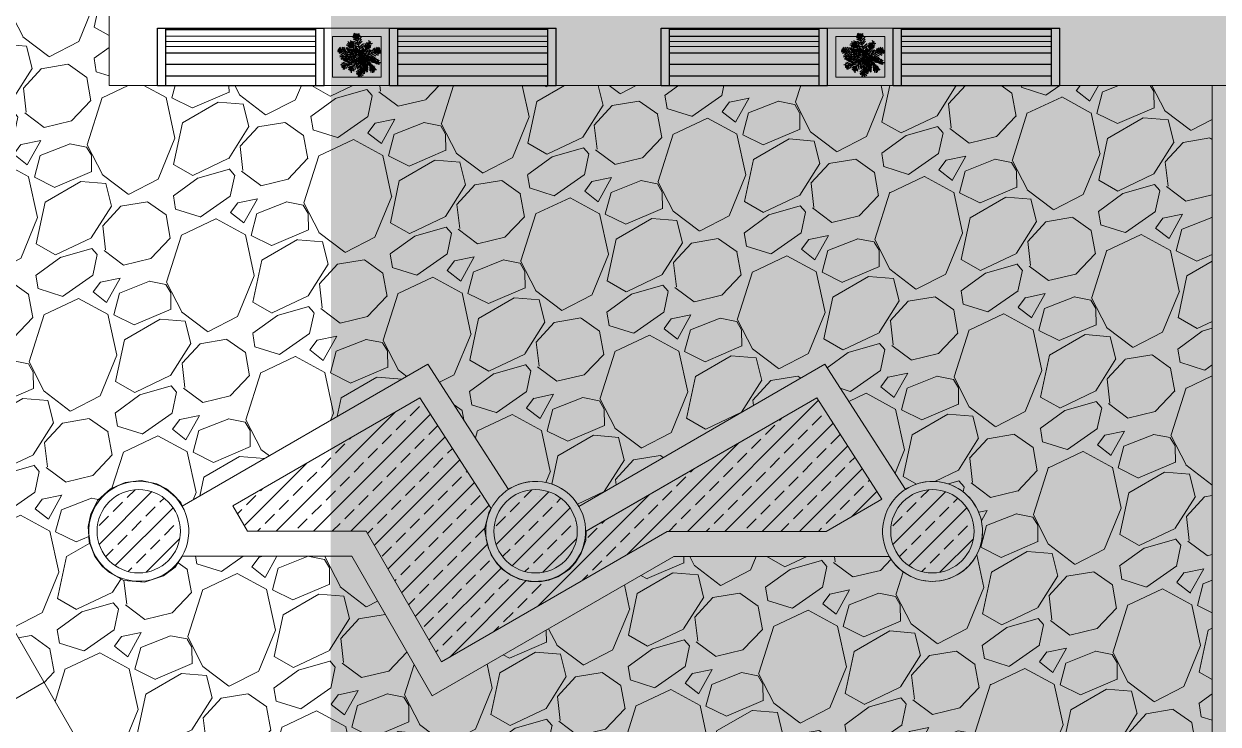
# Model space of a CAD drawing. Header units: millimetres. Extents: x 216896 to 446004, y 63591 to 243769.
# Drawn here: x 297717 to 312055, y 208412 to 216812 of the extents above; entities that cross this region are included whole.
import ezdxf

# ---------------------------------------------------------------- set-up
doc = ezdxf.new("R2010")
doc.units = ezdxf.units.MM
doc.layers.add('1_furn', color=26, linetype='Continuous')
doc.layers.add('concr. box', color=250, linetype='Continuous', lineweight=20)
doc.layers.add('Stone', color=167, linetype='Continuous', lineweight=0)
doc.layers.add('line pedestr', color=7, linetype='Continuous', lineweight=5, true_color=0x1c1c1c)
doc.layers.add('shadov', color=7, linetype='Continuous', true_color=0x2a3c34)
doc.layers.add('trees', color=7, linetype='Continuous', true_color=0x547000)

# ---------------------------------------------------------------- blocks, each defined once
blk = doc.blocks.new('A$C47DD4A19')
at = {"color": 0}
for p, q in [((-4.04, 3.25), (-3.23, 2.97)), ((-3.43, 2.96), (-3.74, 3.56)), ((-3.38, 2.86), (-3.34, 3.87)), ((-3.23, 2.97), (-2.58, 3.18)), ((-3.02, 2.67), (-3.04, 3.83)), ((-2.71, 2.37), (-2.68, 3.58)), ((-2.35, 2.08), (-2.33, 3.59)), ((-1.85, 1.78), (-1.92, 3.09)), ((-0.55, 2.51), (-1.52, 3.15)), ((-0.66, 2.86), (-1.47, 3.6)), ((-1.38, 4.11), (-0.66, 3.21)), ((-0.73, 4.32), (-1.34, 4.51)), ((-0.62, 3.87), (-1.29, 4.41)), ((-0.63, 4.47), (-1.23, 3.86)), ((-0.58, 4.22), (-0.95, 5.02)), ((-0.62, 3.77), (-0.94, 4.57)), ((-0.67, 3.77), (-0.81, 3.26)), ((-0.73, 4.12), (-0.08, 4.33)), ((-0.68, 4.12), (-0.24, 4.78)), ((-0.67, 3.72), (-0.64, 4.73)), ((-0.67, 3.67), (-0.23, 4.23)), ((-0.05, -0.05), (-0.67, 3.77)), ((-0.63, 4.37), (-0.22, 3.73)), ((-0.6, 2.81), (-0.17, 4.08)), ((-0.11, 3.43), (-0.55, 2.41)), ((-0.53, 4.38), (-0.49, 4.98)), ((-0.45, 2.41), (-0.01, 3.23)), ((-0.22, 4.08), (-0.11, 3.43)), ((-0.17, 4.08), (-0.22, 4.08)), ((-0.05, 0.2), (1.39, 4.11)), ((0.67, 2.13), (0.59, 3.49)), ((0.68, 4.09), (0.96, 2.84)), ((1.44, 4.06), (0.79, 3.79)), ((1.01, 2.74), (0.83, 4.3)), ((1.34, 4.06), (0.83, 4.25)), ((1.44, 4.01), (0.94, 3.9)), ((1.44, 3.96), (0.99, 3.65)), ((1.27, 4.91), (1.01, 2.74)), ((1.06, 2.94), (2.2, 3.57)), ((1.08, 4.66), (1.49, 3.96)), ((2.4, 4.12), (1.25, 3.5)), ((1.34, 3.8), (1.27, 4.91)), ((1.29, 4.21), (1.8, 3.46)), ((1.39, 4.06), (1.65, 3.46)), ((1.49, 4.06), (1.43, 4.66)), ((1.44, 4.16), (1.94, 4.57)), ((1.44, 3.96), (2.34, 4.43)), ((1.44, 3.96), (1.95, 3.97)), ((1.44, 3.91), (1.5, 3.35)), ((1.49, 4.11), (2.04, 4.62)), ((2.18, 2.1), (2.41, 3.12)), ((2.43, 2.31), (2.82, 3.17)), ((2.68, 2.32), (2.67, 3.17)), ((-4.04, 0.28), (-4.58, -0.28)), ((-4.54, 0.22), (-3.38, 0.14)), ((-3.93, 0.13), (-4.35, 0.83)), ((-3.38, 2.86), (-4.33, 2.9)), ((-2.76, 2.42), (-4.17, 2.4)), ((-3.18, 0.2), (-4.04, 0.28)), ((-3.33, 0.14), (-4.03, -0.12)), ((-3.28, 0.29), (-4, 0.79)), ((-3.43, 2.91), (-3.93, 2.65)), ((-2.98, 0.15), (-3.87, -0.57)), ((-3.77, -0.47), (-3.13, 0.15)), ((-2.46, 2.22), (-3.76, 2)), ((-3.23, 0.19), (-3.69, 0.59)), ((-3.48, 2.96), (-3.62, 2.36)), ((-2.72, 0.15), (-3.59, 0.79)), ((-3.23, 0.09), (-3.59, 0.79)), ((-2.47, 0.16), (-3.46, -0.77)), ((-3.08, 0.3), (-3.44, 0.85)), ((-3.43, 2.96), (-3.07, 2.42)), ((-3.38, 2.96), (-2.88, 3.07)), ((-3.38, 2.91), (-2.92, 2.72)), ((-1.44, 1.44), (-3.38, 2.81)), ((-3.31, 1.76), (-1.95, 1.78)), ((-3.23, 2.97), (-3.27, 2.36)), ((-3.23, 0.19), (-2.94, 0.96)), ((-0.1, -0.1), (-3.23, 0.19)), ((-3.18, 0.25), (-2.63, 0.31)), ((-3.18, 0.2), (-3.16, -0.61)), ((-3.14, 0.85), (-2.22, 0.16)), ((-3.13, 2.97), (-2.62, 2.68)), ((-3.13, 0.15), (-2.78, 0.71)), ((-3.13, 0.25), (-2.72, -0.25)), ((-2.27, 0.11), (-2.86, -0.76)), ((-1.49, 1.33), (-2.75, 1.46)), ((-1.71, -0.08), (-2.64, 0.96)), ((-2.49, 1.12), (-1.13, 1.09)), ((-1.71, 0.07), (-2.25, -0.8)), ((-2.19, 1.02), (-1.31, 0.03)), ((-1.93, 0.67), (-0.51, 0.55)), ((-0.86, -0.07), (-1.53, 0.78)), ((-1.49, 1.44), (-1.46, 2.8)), ((0, 0), (-1.44, 1.44)), ((-0.39, 2.06), (-1.31, 2.6)), ((-0.43, 1.71), (-1.3, 2.24)), ((-0.33, 1.3), (-1.14, 1.79)), ((-1.07, 0.64), (-0.35, -0.06)), ((-1.03, 1.09), (-0.95, 2.45)), ((-0.32, 0.85), (-0.98, 1.29)), ((-0.67, 0.69), (-0.59, 1.85)), ((0.05, 3.02), (-0.44, 1.81)), ((-0.32, 1.15), (0.11, 2.22)), ((-0.31, 0.4), (-0.28, 1.46)), ((-0.28, 1.71), (0.11, 2.47)), ((-0.21, 0.5), (0.22, 1.57)), ((-0.15, -0.3), (4.3, 1.74)), ((-0.13, 1.71), (-0.01, 0.35)), ((-0.1, -0.05), (2.63, 2.47)), ((0.19, 0.86), (0.01, 2.27)), ((0.05, 0.3), (0.74, 0.82)), ((0.33, 1.42), (0.07, 2.02)), ((0.18, 1.01), (1.28, 1.58)), ((0.77, 2.18), (0.3, 2.98)), ((0.3, 2.78), (0.58, 1.57)), ((0.35, 0.06), (1.47, -0.28)), ((0.36, -0.35), (1.05, 0.22)), ((0.39, 0.56), (1.6, 0.58)), ((0.4, 0.46), (0.63, 1.42)), ((0.51, -0.44), (1.61, 0.28)), ((0.53, 1.52), (1.48, 2.04)), ((0.65, 0.11), (1.19, 1.08)), ((0.67, 2.18), (1.52, 2.19)), ((1.03, 1.83), (0.74, 0.92)), ((0.8, 0.17), (2.07, -0.11)), ((1.77, 2.6), (0.81, 2.48)), ((0.89, 0.87), (1.95, 1.14)), ((0.9, 0.27), (1.44, 1.08)), ((1.07, -0.43), (2.16, 0.29)), ((1.19, 1.18), (1.32, 2.19)), ((1.39, 1.33), (2.59, 1.71)), ((1.4, 0.58), (1.69, 1.44)), ((1.4, 0.48), (2.72, 0.1)), ((1.81, 2.9), (1.53, 1.59)), ((2.67, 0.2), (1.62, -0.63)), ((1.7, 0.63), (2.24, 1.75)), ((1.77, 2.6), (1.77, 2.6)), ((1.83, 1.8), (3.34, 2.23)), ((1.88, 1.9), (2.11, 3.01)), ((2, 0.69), (3.07, 0.31)), ((2.63, 2.52), (2.02, 2.56)), ((2.58, 2.51), (2.03, 2.1)), ((2.08, -0.57), (3.22, 0.31)), ((2.68, 2.52), (2.21, 3.01)), ((2.25, 0.85), (3.42, 0.51)), ((2.58, 2.57), (2.28, 1.96)), ((2.3, 0.9), (2.84, 1.97)), ((2.53, 2.31), (3.58, 2.63)), ((2.53, 2.51), (2.54, 1.86)), ((2.65, 1.11), (3.29, 2.23)), ((2.68, -0.61), (3.73, 0.12)), ((3.29, 2.17), (2.9, 1.11)), ((2.95, 1.06), (4.17, 0.63)), ((3.2, 1.37), (3.73, 2.59)), ((3.95, 1.63), (3.3, 1.72)), ((3.34, -0.85), (4.23, 0.02)), ((3.5, 1.42), (4.37, 1.03)), ((3.59, 2.23), (4.1, 1.69)), ((4.25, 1.74), (3.6, 1.78)), ((3.61, 0.87), (3.95, 1.63)), ((3.9, 1.63), (4.19, 2.69)), ((3.9, 1.63), (4.67, 1.24)), ((3.9, 1.63), (4.11, 1.03)), ((4, 1.63), (4.37, 1.03)), ((4.15, 1.59), (4.86, 1.85)), ((4.15, 1.69), (4.96, 1.55)), ((4.2, 1.74), (4.6, 2.3)), ((4.25, 1.74), (4.44, 2.3)), ((4.67, 1.24), (4.32, 0.93)), ((-3.67, -3.09), (-4.69, -2.96)), ((-3.23, -2.78), (-4.59, -2.4)), ((-0.2, -0.21), (-4.56, -4.16)), ((-4.02, -3.75), (-3.63, -2.89)), ((-3.99, -2.24), (-2.78, -2.32)), ((-2.53, -2.06), (-3.6, -1.78)), ((-3.37, -3.03), (-3.35, -4.34)), ((-3.22, -0.11), (-3.12, -0.41)), ((-1.99, -1.7), (-3.2, -1.17)), ((-3.03, -2.62), (-2.95, -3.98)), ((-1.64, -1.39), (-2.81, -0.86)), ((-2.55, -3.77), (-2.73, -2.32)), ((-0.96, -2.74), (-2.45, -3.67)), ((-2.33, -1.96), (-2.21, -3.26)), ((-1.14, -0.93), (-2.16, -0.64)), ((-2.06, -3.06), (-0.77, -2.23)), ((-1.36, -0.07), (-1.95, -0.89)), ((-1.71, -2.9), (-1.89, -1.65)), ((-0.57, -1.72), (-1.72, -2.4)), ((-0.96, -0.07), (-1.5, -0.93)), ((-0.79, -0.67), (-1.5, -0.43)), ((-1.44, -4.26), (0, 0)), ((-0.43, -1.22), (-1.43, -1.94)), ((-0.25, -0.16), (-1.26, -0.17)), ((-1.19, -0.98), (-1.12, -2.24)), ((-0.6, -0.01), (-1.14, -1.08)), ((-0.39, -0.81), (-1.13, -1.43)), ((-1, -3.04), (-0.53, -4.04)), ((-0.87, -2.03), (-0.79, -0.67)), ((-0.44, -3.69), (-0.81, -2.38)), ((-0.67, -2.18), (-0.19, -3.33)), ((-0.55, -0.41), (-0.53, -1.47)), ((0.13, -1.66), (-0.51, -2.63)), ((-0.47, -1.72), (-0.2, -2.78)), ((0.14, -2.27), (-0.4, -3.23)), ((0.35, -2.61), (-0.39, -3.79)), ((-0.38, -1.32), (-0.06, -2.37)), ((-0.35, -0.16), (-0.23, -1.01)), ((0.07, -1.01), (-0.32, -1.92)), ((-0.1, -0.25), (0.02, -0.86)), ((-0.05, -0.15), (4, -0.94)), ((-0.05, -0.2), (2.24, -4.09)), ((4.64, -2.99), (0, -0.2)), ((0.01, -0.81), (1.1, -5.47)), ((0.02, -0.86), (0.01, -0.81)), ((0.17, -1.31), (1.05, -2.15)), ((0.24, -1.91), (1.06, -2.8)), ((1.32, -3.45), (0.4, -2.61)), ((0.42, -0.85), (0.49, -1.81)), ((0.6, -2.31), (0.68, -1.55)), ((0.68, -1.45), (1.49, -1.49)), ((0.84, -1.85), (0.75, -2.71)), ((0.82, -0.64), (1.19, -1.94)), ((0.89, -1.7), (2.05, -1.78)), ((0.97, -0.49), (1.69, -1.28)), ((1.02, -3.56), (1.15, -2.35)), ((1.1, -2.15), (2.25, -2.08)), ((1.56, -3), (1.18, -4.16)), ((1.23, -0.94), (2.23, -0.92)), ((1.25, -2.45), (2.41, -2.53)), ((1.6, -1.99), (1.33, -1.09)), ((1.56, -2.85), (2.77, -2.82)), ((1.57, -0.58), (2.04, -1.53)), ((1.63, -1.18), (2.64, -1.16)), ((1.67, -2.99), (2.88, -3.17)), ((1.85, -2.08), (1.84, -1.43)), ((1.94, -1.53), (3, -1.46)), ((2.03, -0.52), (2.4, -1.77)), ((2.26, -2.68), (2.2, -1.67)), ((2.28, -0.61), (2.8, -1.71)), ((2.55, -1.87), (3.76, -1.8)), ((2.66, -1.97), (2.67, -2.78)), ((2.83, -0.71), (3.26, -1.81)), ((3.03, -3.32), (2.91, -2.07)), ((3.21, -2.16), (4.57, -2.04)), ((3.24, -0.7), (3.61, -1.6)), ((3.42, -2.26), (3.54, -3.52)), ((3.44, -0.9), (4, -0.99)), ((4.15, -0.88), (3.5, -1.3)), ((4.25, -0.78), (3.59, -0.44)), ((3.95, -0.99), (3.59, -0.64)), ((3.64, -0.89), (4.06, -1.79)), ((3.82, -2.5), (3.9, -3.71)), ((3.95, -0.94), (3.83, -0.18)), ((3.9, -0.94), (3.86, -1.49)), ((3.9, -0.99), (4.8, -0.82)), ((3.9, -0.84), (4.06, -1.59)), ((4.55, -1.03), (3.9, -0.84)), ((3.95, -0.89), (4.95, -0.42)), ((3.98, -2.55), (5.18, -2.43)), ((4, -1.09), (4.29, -0.33)), ((4, -0.89), (4.21, -1.69)), ((4.84, -2.94), (4.04, -3.1)), ((4.05, -0.94), (4.61, -1.43)), ((4.08, -2.7), (4.84, -3.09)), ((4.08, -2.7), (4.45, -3.85)), ((4.79, -2.99), (4.09, -3.56)), ((4.69, -2.94), (4.28, -2.55)), ((4.44, -2.95), (4.73, -2.34)), ((4.64, -2.99), (4.47, -2.14)), ((4.54, -2.84), (5.14, -2.68)), ((4.54, -2.89), (4.85, -3.29)), ((4.54, -2.94), (4.7, -3.39)), ((-3.92, -3.4), (-5.03, -3.26)), ((-4.22, -3.8), (-4.78, -3.56)), ((-4.27, -3.8), (-4.77, -3.81)), ((-3.97, -3.7), (-4.68, -3.26)), ((-3.92, -3.75), (-4.48, -3.1)), ((-4.22, -3.75), (-4.46, -4.51)), ((-4.32, -3.86), (-4.25, -4.56)), ((-4.27, -3.8), (-4.08, -3.25)), ((-3.71, -3.74), (-4.22, -3.8)), ((-4.22, -3.75), (-4, -4.46)), ((-4.22, -3.85), (-3.45, -4.29)), ((-4.11, -3.85), (-3.21, -3.94)), ((-4.02, -3.75), (-3.11, -3.48)), ((-3.67, -3.34), (-3.85, -4.5)), ((-1.15, -3.25), (-2.4, -4.02)), ((-1.3, -3.6), (-2.34, -4.43)), ((-1.28, -4.31), (-2.05, -3.87)), ((-1.39, -4.16), (-2.04, -4.32)), ((-1.39, -4.31), (-1.85, -3.61)), ((-1.39, -4.31), (-1.83, -4.92)), ((-1.44, -4.26), (-1.45, -3.6)), ((-1.39, -4.21), (-0.69, -3.59)), ((-1.34, -4.11), (-1.12, -4.86)), ((-1.29, -4.26), (-0.79, -4)), ((-0.77, -4.95), (-1.24, -3.95)), ((-1.2, -3.3), (-0.63, -4.4)), ((-1.19, -4.15), (-0.88, -4.55)), ((0.41, -3.12), (-0.38, -4.34)), ((-0.17, -4.74), (0.52, -3.57)), ((0.68, -4.12), (-0.01, -5.19)), ((0.25, -5.69), (0.89, -4.57)), ((0.46, -3.27), (1.43, -4.16)), ((0.95, -5.22), (0.46, -6.14)), ((1.36, -5.72), (0.65, -5.28)), ((0.65, -5.68), (1.26, -5.87)), ((0.73, -3.97), (1.8, -4.86)), ((1.06, -5.53), (0.92, -6.18)), ((1.96, -5.56), (0.99, -4.77)), ((1.05, -5.47), (1.87, -5.96)), ((1.06, -5.73), (1.65, -5.11)), ((1.16, -5.62), (1.22, -6.18)), ((1.16, -5.83), (1.62, -6.07)), ((1.31, -5.82), (1.25, -5.02)), ((1.26, -5.67), (1.81, -5.51)), ((1.62, -6.07), (1.26, -5.67)), ((1.65, -5.11), (1.36, -5.72)), ((1.44, -4.76), (1.77, -3.29)), ((2.39, -4.29), (1.84, -4.2)), ((1.88, -3.44), (3.19, -3.52)), ((2.08, -3.89), (1.95, -5.01)), ((3.09, -3.88), (2.03, -3.59)), ((2.55, -4.29), (2.2, -4.65)), ((2.24, -4.14), (2.71, -4.89)), ((2.29, -4.14), (3.15, -4.33)), ((2.29, -4.14), (3.05, -4.43)), ((2.29, -4.29), (2.41, -5.05)), ((2.59, -4.24), (2.38, -3.49)), ((2.39, -4.34), (2.99, -3.73))]:
    blk.add_line(p, q, dxfattribs=at)

msp = doc.modelspace()

# ---------------------------------------------------------------- hatches: boundary and pattern name
at = {"layer": 'line pedestr'}
h = msp.add_hatch(dxfattribs=at)
h.set_pattern_fill('ANSI33', color=256, scale=50, style=0)
h.set_pattern_definition([(45, (-1541123.4, -795980.57), (-224.506403, 224.506403), []), (45, (-1540898.9, -795980.57), (-224.506403, 224.506403), [158.75, -79.375])])
edge = h.paths.add_edge_path()
edge.add_line((300404, 210725), (300227, 211031))
edge.add_line((300227, 211031), (302472, 212327))
edge.add_line((302472, 212327), (303328, 210998))
edge.add_line((303328, 210998), (303301, 210950))
edge.add_line((303301, 210950), (303281, 210872))
edge.add_line((303281, 210872), (303249, 210752))
edge.add_line((303249, 210752), (303271, 210623))
edge.add_line((303271, 210623), (303300, 210516))
edge.add_line((303300, 210516), (303300, 210516))
edge.add_line((303300, 210516), (303303, 210508))
edge.add_line((303303, 210508), (303306, 210500))
edge.add_line((303306, 210500), (303314, 210479))
edge.add_line((303314, 210479), (303328, 210443))
edge.add_line((303328, 210443), (303358, 210394))
edge.add_line((303358, 210394), (303401, 210333))
edge.add_line((303401, 210333), (303460, 210272))
edge.add_line((303460, 210272), (303563, 210199))
edge.add_line((303563, 210199), (303664, 210152))
edge.add_line((303664, 210152), (303793, 210123))
edge.add_line((303793, 210123), (303906, 210120))
edge.add_line((303906, 210120), (304021, 210139))
edge.add_line((304021, 210139), (304127, 210178))
edge.add_line((304127, 210178), (304263, 210265))
edge.add_line((304263, 210265), (304341, 210352))
edge.add_line((304341, 210352), (304409, 210461))
edge.add_line((304409, 210461), (304464, 210615))
edge.add_line((304464, 210615), (304467, 210726))
edge.add_line((304467, 210726), (304467, 210727))
edge.add_line((304467, 210727), (307237, 212326))
edge.add_line((307237, 212326), (308019, 211111))
edge.add_line((308019, 211111), (307349, 210724))
edge.add_line((307349, 210724), (305440, 210724))
edge.add_line((305440, 210724), (302730, 209159))
edge.add_line((302730, 209159), (301826, 210725))
edge.add_line((301826, 210725), (300404, 210725))
edge.add_line((300404, 210725), (300227, 211031))
h = msp.add_hatch(dxfattribs=at)
h.set_pattern_fill('ANSI33', color=256, scale=50, style=0)
h.set_pattern_definition([(225, (2163595.6, 1179761.94), (224.506403, -224.506403), []), (225, (2163371.1, 1179761.94), (224.506403, -224.506403), [158.75, -79.375])])
edge = h.paths.add_edge_path()
edge.add_arc((299096, 210726), 500, 0, 360)
h = msp.add_hatch(dxfattribs=at)
h.set_pattern_fill('ANSI33', color=256, scale=50, style=0)
h.set_pattern_definition([(225, (2168360.43, 1179761.1), (224.506403, -224.506403), []), (225, (2168135.92, 1179761.1), (224.506403, -224.506403), [158.75, -79.375])])
edge = h.paths.add_edge_path()
edge.add_arc((303861, 210725), 500, 0, 360)
h = msp.add_hatch(dxfattribs=at)
h.set_pattern_fill('ANSI33', color=256, scale=50, style=0)
h.set_pattern_definition([(225, (2173124.7, 1179761.1), (224.506403, -224.506403), []), (225, (2172900.2, 1179761.1), (224.506403, -224.506403), [158.75, -79.375])])
edge = h.paths.add_edge_path()
edge.add_arc((308625, 210725), 500, 0, 360)
at = {"layer": 'shadov', "ltscale": 0.1}
h = msp.add_hatch(dxfattribs=at)
h.set_pattern_fill('DOTS', color=256, scale=0.001)
h.paths.add_polyline_path([(301407, 217900), (312801, 225349), (312801, 212348), (312876, 207773), (312801, 178300), (309333, 178300), (309333, 168225), (331285, 168225), (319891, 160776), (297939, 160776), (297939, 170851), (301376, 173102)])
at = {"layer": 'Stone', "lineweight": 0}
h = msp.add_hatch(dxfattribs=at)
h.set_pattern_fill('GRAVEL,_O', color=256, scale=75, angle=30)
h.set_pattern_definition([(258.0128, (293194.72, 204320.65), (-4625.7278, -22468.0303), [256.29, -25372.875]), (214.9697, (293141.49, 204069.95), (18844.87948, 13079.78524), [439.804, -43540.5]), (162.5104, (292781.09, 203817.88), (26975.2822, -8622.587), [310.11, -30701.025]), (297.2737, (292375.8, 203033.96), (-17400.22264, 33948.05313), [400.504, -39649.8]), (322.8337, (292559.33, 202677.98), (-19678.9219, 15034.83847), [392.725, -38879.85]), (27.2737, (292872.28, 202440.72), (-33948.05313, -17400.22264), [400.504, -39649.8]), (67.6942, (293228.26, 202624.25), (-11922.14117, -28880.27706), [529.645, -52434.825]), (102.2553, (293429.29, 203114.26), (-9406.53422, 42962.64854), [500.04, -49503.975]), (151.4296, (293323.15, 203602.905), (-25580.716, 13827.09193), [401.86, -39784.125]), (205.2364, (292970.22, 203795.09), (19100.0391, 8827.7289), [458.785, -22480.425]), (252.3974, (292555.224, 203599.486), (-9319.85496, -29577.53907), [593.31, -58737.6]), (168.8141, (294018.6, 203960.43), (-17263.4326, 3231.1594), [202.5, -20047.95]), (201.4692, (293819.95, 203999.72), (23352.0912, 9082.916), [385.26, -38140.95]), (255, (293461.4, 203858.7), (952.5, -1649.78), [269.41, -2424.67]), (233.1986, (293231.63, 203990), (6343.9114, 8062.0873), [145.08, -14362.95]), (321.8014, (293144.72, 203873.84), (-4507.2814, 3996.8377), [205.17, -10053.6]), (60.9638, (293305.96, 203746.96), (3044.3285, 6157.0563), [333.24, -10774.73]), (191.565, (293467.7, 204038.3), (4252.057, 255.225), [240.97, -5783.17]), (46.3895, (292187.85, 203321.39), (13640.299, 14474.33014), [337.566, -33419.1]), (100.3462, (292420.69, 203565.8), (3878.39, -21957.52606), [283.2, -28036.65]), (323.1986, (293277.2, 204368.28), (-8062.0873, 6343.9114), [290.16, -14217.9]), (13.6105, (293509.54, 204194.46), (-19355.2871, -4575.68037), [337.566, -33419.1]), (9.444, (292778.4, 202298.53), (-10153.8999, -1462.9531), [325.53, -15950.775]), (324.7751, (293099.52, 202351.94), (-18726.3679, 13385.065), [272.754, -27002.7]), (96.8014, (294246.2, 202728.02), (-1462.9448, 10153.9281), [290.16, -14217.9]), (47.354, (294211.84, 203016.14), (-17637.12603, -18981.6043), [319.34, -31614.3]), (99.444, (293437.81, 202261.3), (1462.9531, -10153.8999), [162.76, -16113.6]), (131.3099, (294147.2, 202670.87), (-5459.758, 5646.597), [97.14, -9616.5]), (195.9638, (294083.1, 202743.84), (5901.837, 1207.7265), [392.73, -7461.79]), (216.009, (293705.51, 202635.82), (15545.26184, 11174.7605), [363.95, -36031.05]), (333.69, (293391.7, 203598.5), (-3554.777, 2347.053), [274.74, -6593.84]), (23.1572, (293637.97, 203476.71), (29951.25283, 12892.93513), [479.67, -47487]), (90.9454, (294079, 203665.34), (68.3859, -15358.4124), [196.13, -19417.05]), (120, (294075.8, 203861.4), (-2602.28, 697.28), [114.3, -1790.7]), (150.2564, (293643.94, 202666.27), (13266.5962, -7738.451), [264.65, -26200.425]), (78.0128, (293414.16, 202797.57), (4625.7278, 22468.0303), [512.58, -25116.6]), (30, (293520.6, 203299), (697.28, 2602.28), [495.3, -1409.7]), (355.3048, (293949.56, 203546.62), (-23165.256, 2023.46636), [301.21, -29819.475]), (284.0546, (294249.76, 203521.97), (2160.2265, -7551.6317), [277.37, -13591.275]), (237.646, (294317.12, 203252.9), (-21820.7725, -34595.28796), [451.61, -44709.375]), (205.4261, (294075.44, 202871.4), (-22399.61946, -10732.73244), [477.77, -47299.35]), (205.4261, (294075.44, 202871.4), (-22399.61946, -10732.73244), [477.77, -47299.35])])
h.paths.add_polyline_path([(298741, 216074), (298741, 219574), (296423, 219574), (292959, 217574), (301959, 201985), (311984, 207773), (311984, 216074)])
edge = h.paths.add_edge_path(flags=16)
edge.add_line((299617, 210425), (299617, 210425))
edge.add_line((299617, 210425), (299533, 210293))
edge.add_line((299533, 210293), (299395, 210189))
edge.add_line((299395, 210189), (299165, 210116))
edge.add_line((299165, 210116), (298917, 210135))
edge.add_line((298917, 210135), (298745, 210229))
edge.add_line((298745, 210229), (298658, 210305))
edge.add_line((298658, 210305), (298571, 210423))
edge.add_line((298571, 210423), (298501, 210599))
edge.add_line((298501, 210599), (298490, 210784))
edge.add_line((298490, 210784), (298522, 210935))
edge.add_line((298522, 210935), (298606, 211098))
edge.add_line((298606, 211098), (298758, 211234))
edge.add_line((298758, 211234), (298934, 211312))
edge.add_line((298934, 211312), (299124, 211336))
edge.add_line((299124, 211336), (299313, 211296))
edge.add_line((299313, 211296), (299431, 211235))
edge.add_line((299431, 211235), (299510, 211167))
edge.add_line((299510, 211167), (299600, 211071))
edge.add_line((299600, 211071), (299617, 211025))
edge.add_line((299617, 211025), (302569, 212730))
edge.add_line((302569, 212730), (303537, 211228))
edge.add_arc((303862, 210724), 600, 30, 122.8622, ccw=False)
edge.add_line((304382, 211024), (307334, 212729))
edge.add_line((307334, 212729), (308301, 211228))
edge.add_arc((308627, 210724), 600, -150.0005, 122.8086, ccw=False)
edge.add_line((308107, 210424), (305521, 210424))
edge.add_line((305521, 210424), (302620, 208750))
edge.add_line((302620, 208750), (301653, 210425))
edge.add_line((301653, 210425), (299617, 210425))

# ---------------------------------------------------------------- linework, layer by layer
at = {"layer": '1_furn', "ltscale": 10}
for p, q in [((299322, 216759), (301322, 216759)), ((299322, 216074), (299322, 216759)), ((299422, 216074), (299422, 216759)), ((299422, 216745), (301222, 216745)), ((301222, 216074), (301222, 216759)), ((301322, 216074), (301322, 216759)), ((302107, 216759), (304107, 216759)), ((302107, 216074), (302107, 216759)), ((302207, 216074), (302207, 216759)), ((304007, 216074), (304007, 216759)), ((304107, 216074), (304107, 216759)), ((305367, 216759), (307367, 216759)), ((305367, 216074), (305367, 216759)), ((305467, 216074), (305467, 216759)), ((305467, 216666), (307267, 216666)), ((307267, 216074), (307267, 216759)), ((307367, 216074), (307367, 216759)), ((308153, 216759), (310153, 216759)), ((308153, 216074), (308153, 216759)), ((308253, 216074), (308253, 216759)), ((308253, 216666), (310053, 216666)), ((310053, 216074), (310053, 216759)), ((310153, 216074), (310153, 216759)), ((299422, 216466), (301222, 216466)), ((305467, 216466), (307267, 216466)), ((308253, 216466), (310053, 216466)), ((299422, 216327), (301222, 216327)), ((305467, 216327), (307267, 216327)), ((299322, 216074), (301322, 216074)), ((299422, 216189), (301222, 216189)), ((302107, 216074), (304107, 216074)), ((305367, 216074), (307367, 216074)), ((308153, 216074), (310153, 216074)), ((308253, 216189), (310053, 216189))]:
    msp.add_line(p, q, dxfattribs=at)
at = {"layer": '1_furn', "lineweight": 0, "ltscale": 10}
for p, q in [((299422, 216666), (301222, 216666)), ((299422, 216663), (301222, 216663)), ((302207, 216745), (304007, 216745)), ((302207, 216666), (304007, 216666)), ((302207, 216663), (304007, 216663)), ((305467, 216745), (307267, 216745)), ((305467, 216663), (307267, 216663)), ((308253, 216745), (310053, 216745)), ((308253, 216663), (310053, 216663)), ((299422, 216600), (301222, 216600)), ((299422, 216542), (301222, 216542)), ((302207, 216600), (304007, 216600)), ((302207, 216542), (304007, 216542)), ((305467, 216600), (307267, 216600)), ((305467, 216542), (307267, 216542)), ((308253, 216600), (310053, 216600)), ((308253, 216542), (310053, 216542)), ((299422, 216461), (301222, 216461)), ((302207, 216466), (304007, 216466)), ((302207, 216461), (304007, 216461)), ((305467, 216461), (307267, 216461)), ((308253, 216461), (310053, 216461)), ((299422, 216323), (301222, 216323)), ((302207, 216327), (304007, 216327)), ((302207, 216323), (304007, 216323)), ((305467, 216323), (307267, 216323)), ((308253, 216327), (310053, 216327)), ((308253, 216323), (310053, 216323)), ((299422, 216183), (301222, 216183)), ((302207, 216189), (304007, 216189)), ((302207, 216183), (304007, 216183)), ((305467, 216189), (307267, 216189)), ((305467, 216183), (307267, 216183)), ((308253, 216183), (310053, 216183))]:
    msp.add_line(p, q, dxfattribs=at)
at = {"layer": 'concr. box'}
for points in [[(302107, 216074), (301322, 216074), (301322, 216759), (302107, 216759)], [(302007, 216174), (301422, 216174), (301422, 216659), (302007, 216659)], [(308153, 216074), (307367, 216074), (307367, 216759), (308153, 216759)], [(308053, 216174), (307467, 216174), (307467, 216659), (308053, 216659)]]:
    msp.add_lwpolyline(points, close=True, dxfattribs=at)
at = {"layer": 'line pedestr'}
for p, q in [((298741, 216074), (298741, 222274)), ((301959, 201985), (292959, 217574)), ((311984, 216074), (298741, 216074)), ((307512, 216074), (304254, 216074)), ((309041, 216074), (307512, 216074)), ((311984, 216074), (312876, 216074)), ((311984, 216074), (311984, 207773)), ((299617, 211025), (302569, 212730)), ((302569, 212730), (303537, 211228)), ((304382, 211024), (307334, 212729)), ((307334, 212729), (308301, 211228)), ((300227, 211031), (302472, 212327)), ((302472, 212327), (303328, 210998)), ((304462, 210724), (307237, 212326)), ((307237, 212326), (308019, 211111)), ((308019, 211111), (307349, 210724)), ((300227, 211031), (300404, 210725)), ((300404, 210725), (301826, 210725)), ((301826, 210725), (302730, 209159)), ((305440, 210724), (302730, 209159)), ((305440, 210724), (307349, 210724)), ((299617, 210425), (301653, 210425)), ((301653, 210425), (302620, 208750)), ((305521, 210424), (302620, 208750)), ((305521, 210424), (308107, 210424)), ((292531, 205779), (297959, 208913))]:
    msp.add_line(p, q, dxfattribs=at)
msp.add_lwpolyline([(299617, 210425), (299617, 210425), (299533, 210293), (299395, 210189), (299165, 210116), (298917, 210135), (298745, 210229), (298658, 210305), (298571, 210423), (298501, 210599), (298490, 210784), (298522, 210935), (298606, 211098), (298758, 211234), (298934, 211312), (299124, 211336), (299313, 211296), (299431, 211235), (299510, 211167), (299600, 211071), (299617, 211025), (302569, 212730), (303537, 211228, -0.428922), (304382, 211024), (307334, 212729), (308301, 211228, -2.500468), (308107, 210424), (305521, 210424), (302620, 208750), (301653, 210425), (299617, 210425)], format="xyb", dxfattribs=at)
msp.add_lwpolyline([(300404, 210725), (300227, 211031), (302472, 212327), (303328, 210998), (303301, 210950), (303281, 210872), (303249, 210752), (303271, 210623), (303300, 210516), (303300, 210516), (303300, 210516), (303300, 210516), (303300, 210516), (303303, 210508), (303306, 210500), (303314, 210479), (303328, 210443), (303358, 210394), (303401, 210333), (303460, 210272), (303563, 210199), (303664, 210152), (303793, 210123), (303906, 210120), (304021, 210139), (304127, 210178), (304263, 210265), (304341, 210352), (304409, 210461), (304464, 210615), (304467, 210726), (304467, 210727), (307237, 212326), (308019, 211111), (307349, 210724), (305440, 210724), (302730, 209159), (301826, 210725), (300404, 210725), (300227, 211031)], dxfattribs=at)
for centre in [(299096, 210726), (303861, 210725), (308625, 210725)]:
    msp.add_circle(centre, 500, dxfattribs=at)
for centre in [(299097, 210725), (303862, 210724), (308627, 210724)]:
    msp.add_arc(centre, 600, 239.4272, 238.9087, dxfattribs=at)

# ---------------------------------------------------------------- block references
at = {"layer": 'trees', "xscale": 46.51643971572377, "yscale": 46.51643971572377, "zscale": 46.51643971572377, "rotation": 241.953221368184}
for p in [(301772, 216419), (307818, 216419)]:
    msp.add_blockref('A$C47DD4A19', p, dxfattribs=at)

doc.saveas('drawing.dxf')
